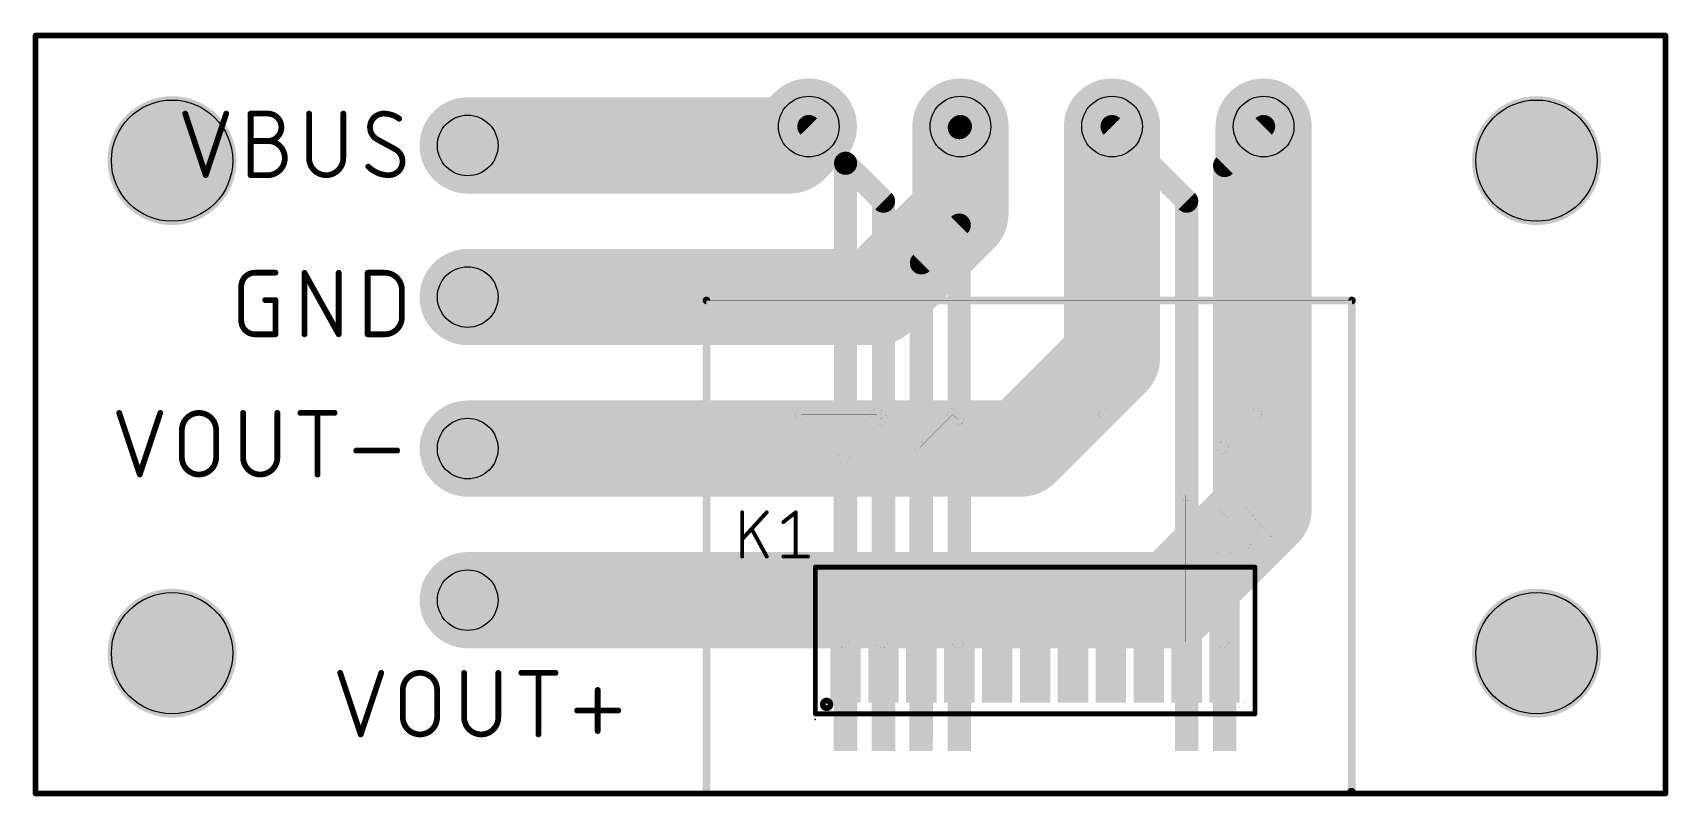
# Model space of a CAD drawing. Extents: x -3.1 to 40.1, y 4.9 to 25.1.
import ezdxf

# ---------------------------------------------------------------- set-up
doc = ezdxf.new("R2010")
doc.units = 0
for name, color, linetype in [('1', 12, 'CONTINUOUS'), ('16', 132, 'CONTINUOUS'), ('18', 110, 'CONTINUOUS'), ('20', 31, 'CONTINUOUS'), ('21', 253, 'CONTINUOUS'), ('23', 53, 'CONTINUOUS'), ('25', 253, 'CONTINUOUS'), ('29', 253, 'CONTINUOUS'), ('30', 253, 'CONTINUOUS'), ('31', 253, 'CONTINUOUS'), ('44', 253, 'CONTINUOUS'), ('48', 253, 'CONTINUOUS')]:
    doc.layers.add(name, color=color, linetype=linetype)

# ---------------------------------------------------------------- blocks, each defined once
blk = doc.blocks.new('RECT')
blk.add_solid([(-0.5, -0.5), (0.5, -0.5), (-0.5, 0.5), (0.5, 0.5)])
blk = doc.blocks.new('ROUNDV')
at = {"const_width": 0.5}
blk.add_lwpolyline([(0, -0.25, 1), (0, 0.25, 1), (0, -0.25)], format="xyb", dxfattribs=at)

msp = doc.modelspace()

# ---------------------------------------------------------------- linework, layer by layer
at = {"layer": '1', "const_width": 0.3048}
for points in [[(17.5078, 22.7078, 1), (17.2922, 22.4922)], [(21.5224, 22.57, 1), (21.2176, 22.57)], [(21.5078, 22.4922, 1), (21.2922, 22.7078)], [(25.5078, 22.7078, 1), (25.2922, 22.4922)], [(29.5078, 22.4922, 1), (29.2922, 22.7078)], [(21.2622, 22.6778, 1), (21.4778, 22.4622)], [(18.4778, 21.7378, 1), (18.2622, 21.5222)], [(18.5224, 21.63, 1), (18.2176, 21.63)], [(18.2622, 21.5222, 1), (18.4778, 21.7378)], [(28.2622, 21.6778, 1), (28.4778, 21.4622)], [(28.5224, 21.57, 1), (28.2176, 21.57)], [(19.5224, 20.63, 1), (19.2176, 20.63)], [(19.2622, 20.5222, 1), (19.4778, 20.7378)], [(27.5224, 20.63, 1), (27.2176, 20.63)], [(27.2622, 20.5222, 1), (27.4778, 20.7378)], [(21.5224, 20, 1), (21.2176, 20)], [(21.4778, 19.8922, 1), (21.2622, 20.1078)], [(21.2176, 20, 1), (21.5224, 20)], [(20.2622, 19.1078, 1), (20.4778, 18.8922)], [(20.5224, 19, 1), (20.2176, 19)], [(18.5224, 9, 1), (18.2176, 9)], [(18.2176, 9, 1), (18.5224, 9)], [(19.5224, 9, 1), (19.2176, 9)], [(19.2176, 9, 1), (19.5224, 9)], [(20.5224, 9, 1), (20.2176, 9)], [(20.2176, 9, 1), (20.5224, 9)], [(21.5224, 9, 1), (21.2176, 9)], [(21.2176, 9, 1), (21.5224, 9)], [(27.5224, 9, 1), (27.2176, 9)], [(27.2176, 9, 1), (27.5224, 9)], [(28.5224, 9, 1), (28.2176, 9)], [(28.2176, 9, 1), (28.5224, 9)], [(18.2176, 6.427, 1), (18.5224, 6.427)], [(19.2176, 6.427, 1), (19.5224, 6.427)], [(20.2176, 6.427, 1), (20.5224, 6.427)], [(21.2176, 6.427, 1), (21.5224, 6.427)], [(27.2176, 6.427, 1), (27.5224, 6.427)], [(28.2176, 6.427, 1), (28.5224, 6.427)]]:
    msp.add_lwpolyline(points, format="xyb", dxfattribs=at)
at = {"layer": '1', "const_width": 0.6096}
for points in [[(18.37, 21.63), (17.4, 22.6)], [(21.37, 22.57), (21.4, 22.6)], [(21.37, 20), (21.37, 22.57)], [(27.37, 20.63), (25.4, 22.6)], [(28.37, 21.57), (29.4, 22.6)], [(18.37, 9), (18.37, 21.63)], [(19.37, 20.63), (18.37, 21.63)], [(28.37, 9), (28.37, 21.57)], [(19.37, 9), (19.37, 20.63)], [(27.37, 9), (27.37, 20.63)], [(20.37, 19), (21.37, 20)], [(21.37, 9), (21.37, 20)], [(20.37, 9), (20.37, 19)], [(18.37, 9), (18.37, 6.427)], [(19.37, 9), (19.37, 6.427)], [(20.37, 9), (20.37, 6.427)], [(21.37, 9), (21.37, 6.427)], [(27.37, 9), (27.37, 6.427)], [(28.37, 9), (28.37, 6.427)]]:
    msp.add_lwpolyline(points, dxfattribs=at)
at = {"layer": '16', "const_width": 2.54}
for points in [[(17.4, 22.6), (16.9, 22.1)], [(21.4, 22.6), (21.4, 20.3)], [(25.4, 22.6), (25.4, 16.5)], [(29.4, 12.5), (29.4, 22.6)], [(16.9, 22.1), (8.4, 22.1)], [(21.4, 20.3), (19.2, 18.1)], [(19.2, 18.1), (8.4, 18.1)], [(25.4, 16.5), (23, 14.1)], [(23, 14.1), (8.4, 14.1)], [(27, 10.1), (29.4, 12.5)], [(8.4, 10.1), (27, 10.1)]]:
    msp.add_lwpolyline(points, dxfattribs=at)
at = {"layer": '16', "const_width": 1.27}
for points in [[(17.849, 22.151, 1), (16.951, 23.049)], [(22.035, 22.6, 1), (20.765, 22.6)], [(26.035, 22.6, 1), (24.765, 22.6)], [(30.035, 22.6, 1), (28.765, 22.6)], [(8.4, 22.735, 1), (8.4, 21.465)], [(16.9, 21.465, 1), (16.9, 22.735)], [(16.451, 22.549, 1), (17.349, 21.651)], [(21.849, 19.851, 1), (20.951, 20.749)], [(20.765, 20.3, 1), (22.035, 20.3)], [(8.4, 18.735, 1), (8.4, 17.465)], [(18.751, 18.549, 1), (19.649, 17.651)], [(19.2, 17.465, 1), (19.2, 18.735)], [(25.849, 16.051, 1), (24.951, 16.949)], [(24.765, 16.5, 1), (26.035, 16.5)], [(8.4, 14.735, 1), (8.4, 13.465)], [(22.551, 14.549, 1), (23.449, 13.651)], [(23, 13.465, 1), (23, 14.735)], [(29.849, 12.051, 1), (28.951, 12.949)], [(28.765, 12.5, 1), (30.035, 12.5)], [(8.4, 10.735, 1), (8.4, 9.465)], [(27, 9.465, 1), (27, 10.735)], [(26.551, 10.549, 1), (27.449, 9.651)]]:
    msp.add_lwpolyline(points, format="xyb", dxfattribs=at)
at = {"layer": '20', "const_width": 0.1524}
for points in [[(-3, 25), (40, 25)], [(-3, 5), (-3, 25)], [(40, 25), (40, 5)], [(40, 5), (-3, 5)]]:
    msp.add_lwpolyline(points, dxfattribs=at)
at = {"layer": '20', "const_width": 0.0762}
for points in [[(-3, 25.0381, 1), (-3, 24.9619)], [(-2.9619, 25, 1), (-3.0381, 25)], [(40.0381, 25, 1), (39.9619, 25)], [(40, 24.9619, 1), (40, 25.0381)], [(-3, 5.0381, 1), (-3, 4.9619)], [(-3.0381, 5, 1), (-2.9619, 5)], [(39.9619, 5, 1), (40.0381, 5)], [(40, 4.9619, 1), (40, 5.0381)]]:
    msp.add_lwpolyline(points, format="xyb", dxfattribs=at)
at = {"layer": '20'}
for centre in [(0.6, 21.7), (36.6, 21.7), (0.6, 8.7), (36.6, 8.7)]:
    msp.add_circle(centre, 1.6, dxfattribs=at)
at = {"layer": '21'}
for points, const_width in [([(0.9462, 22.9418), (1.4881, 21.3162)], 0.1524), ([(1.4881, 21.3162), (2.0299, 22.9418)], 0.1524), ([(2.6728, 21.3162), (2.6728, 22.9418)], 0.1524), ([(2.6728, 22.9418), (3.1244, 22.9418)], 0.1524), ([(4.2149, 22.9418), (4.2149, 21.7678)], 0.1524), ([(5.118, 21.7678), (5.118, 22.9418)], 0.1524), ([(2.6728, 22.2193), (3.1244, 22.2193)], 0.1524), ([(6.5005, 21.9935), (6.0038, 22.2645)], 0.1524), ([(3.1244, 21.3162), (2.6728, 21.3162)], 0.1524), ([(2.7874, 18.7418), (3.3293, 18.7418)], 0.1524), ([(4.0935, 17.1162), (4.0935, 18.7418)], 0.1524), ([(4.0935, 18.7418), (4.9966, 17.1162)], 0.1524), ([(4.9966, 17.1162), (4.9966, 18.7418)], 0.1524), ([(5.7609, 17.1162), (5.7609, 18.7418)], 0.1524), ([(5.7609, 18.7418), (6.2124, 18.7418)], 0.1524), ([(2.4262, 17.4774), (2.4262, 18.3806)], 0.1524), ([(6.664, 18.2902), (6.664, 17.5678)], 0.1524), ([(3.0584, 18.0193), (3.3293, 18.0193)], 0.1524), ([(3.3293, 18.0193), (3.3293, 17.1162)], 0.1524), ([(14.7, 5.06), (14.7, 18.01)], 0.2), ([(14.7, 18.01), (31.73, 18.01)], 0.2), ([(31.73, 18.01), (31.73, 5.04)], 0.2), ([(3.3293, 17.1162), (2.7874, 17.1162)], 0.1524), ([(6.2124, 17.1162), (5.7609, 17.1162)], 0.1524), ([(-0.7938, 15.0418), (-0.2519, 13.4162)], 0.1524), ([(-0.2519, 13.4162), (0.2899, 15.0418)], 0.1524), ([(2.4749, 15.0418), (2.4749, 13.8678)], 0.1524), ([(3.378, 13.8678), (3.378, 15.0418)], 0.1524), ([(3.9859, 15.0418), (4.889, 15.0418)], 0.1524), ([(4.4374, 13.4162), (4.4374, 15.0418)], 0.1524), ([(0.8596, 13.8678), (0.8596, 14.5902)], 0.1524), ([(1.7627, 14.5902), (1.7627, 13.8678)], 0.1524), ([(5.4587, 14.0484), (6.5424, 14.0484)], 0.1524), ([(17.57, 7.1), (17.57, 10.97)], 0.127), ([(17.57, 10.97), (29.17, 10.97)], 0.127), ([(29.17, 10.97), (29.17, 7.1)], 0.127), ([(5.0362, 8.1818), (5.5781, 6.5562)], 0.1524), ([(5.5781, 6.5562), (6.1199, 8.1818)], 0.1524), ([(8.3049, 8.1818), (8.3049, 7.0078)], 0.1524), ([(9.208, 7.0078), (9.208, 8.1818)], 0.1524), ([(9.8159, 8.1818), (10.719, 8.1818)], 0.1524), ([(10.2674, 6.5562), (10.2674, 8.1818)], 0.1524), ([(6.6896, 7.0078), (6.6896, 7.7302)], 0.1524), ([(7.5927, 7.7302), (7.5927, 7.0078)], 0.1524), ([(11.8306, 6.6465), (11.8306, 7.7302)], 0.1524), ([(11.2887, 7.1884), (12.3724, 7.1884)], 0.1524), ([(29.17, 7.1), (17.57, 7.1)], 0.127), ([(31.73, 5.04), (31.7, 5.04)], 0.2)]:
    msp.add_lwpolyline(points, dxfattribs=dict(at, const_width=const_width))
for points, const_width in [([(0.9823, 22.9538, 1), (0.9101, 22.9298)], 0.0762), ([(2.0661, 22.9298, 1), (1.9938, 22.9538)], 0.0762), ([(2.7109, 22.9418, 1), (2.6347, 22.9418)], 0.0762), ([(2.6728, 22.9799, 1), (2.6728, 22.9037)], 0.0762), ([(3.1244, 22.2193, 1), (3.1244, 22.9418)], 0.1524), ([(3.1244, 22.9799, 1), (3.1244, 22.9037)], 0.0762), ([(3.1244, 22.9037, 1), (3.1244, 22.9799)], 0.0762), ([(4.253, 22.9418, 1), (4.1768, 22.9418)], 0.0762), ([(5.1561, 22.9418, 1), (5.0799, 22.9418)], 0.0762), ([(6.1844, 22.9418, 0.4142), (5.8231, 22.5806)], 0.1524), ([(6.5908, 22.8063, 0.1623), (6.1844, 22.9418)], 0.1524), ([(6.1844, 22.9799, 1), (6.1844, 22.9037)], 0.0762), ([(6.1844, 22.9037, 1), (6.1844, 22.9799)], 0.0762), ([(6.5679, 22.7759, 1), (6.6137, 22.8368)], 0.0762), ([(5.8231, 22.5806, 0.2656), (6.0038, 22.2645)], 0.1524), ([(5.8612, 22.5806, 1), (5.785, 22.5806)], 0.0762), ([(5.785, 22.5806, 1), (5.8612, 22.5806)], 0.0762), ([(2.6728, 22.2574, 1), (2.6728, 22.1812)], 0.0762), ([(3.1244, 21.3162, 1), (3.1244, 22.2193)], 0.1524), ([(3.1244, 22.2574, 1), (3.1244, 22.1812)], 0.0762), ([(3.1244, 22.2574, 1), (3.1244, 22.1812)], 0.0762), ([(3.1244, 22.1812, 1), (3.1244, 22.2574)], 0.0762), ([(6.022, 22.2979, 1), (5.9855, 22.231)], 0.0762), ([(5.9844, 22.2316, 1), (6.0231, 22.2973)], 0.0762), ([(6.5198, 22.0264, 1), (6.4811, 21.9607)], 0.0762), ([(6.6811, 21.6774, 0.2656), (6.5005, 21.9935)], 0.1524), ([(6.4822, 21.9601, 1), (6.5187, 22.027)], 0.0762), ([(4.2149, 21.7678, 1), (5.118, 21.7678)], 0.1524), ([(4.253, 21.7678, 1), (4.1768, 21.7678)], 0.0762), ([(4.1768, 21.7678, 1), (4.253, 21.7678)], 0.0762), ([(5.1561, 21.7678, 1), (5.0799, 21.7678)], 0.0762), ([(5.0799, 21.7678, 1), (5.1561, 21.7678)], 0.0762), ([(5.805, 21.5688, 1), (5.7509, 21.5151)], 0.0762), ([(5.778, 21.542, 0.2), (6.3199, 21.3162)], 0.1524), ([(6.3199, 21.3162, 0.4142), (6.6811, 21.6774)], 0.1524), ([(6.7192, 21.6774, 1), (6.643, 21.6774)], 0.0762), ([(6.643, 21.6774, 1), (6.7192, 21.6774)], 0.0762), ([(1.4519, 21.3282, 1), (1.5242, 21.3042)], 0.0762), ([(1.4519, 21.3042, 1), (1.5242, 21.3282)], 0.0762), ([(2.6728, 21.3543, 1), (2.6728, 21.2781)], 0.0762), ([(2.6347, 21.3162, 1), (2.7109, 21.3162)], 0.0762), ([(3.1244, 21.3543, 1), (3.1244, 21.2781)], 0.0762), ([(3.1244, 21.2781, 1), (3.1244, 21.3543)], 0.0762), ([(6.3199, 21.3543, 1), (6.3199, 21.2781)], 0.0762), ([(6.3199, 21.2781, 1), (6.3199, 21.3543)], 0.0762), ([(2.7874, 18.7418, 0.4142), (2.4262, 18.3806)], 0.1524), ([(2.7874, 18.7799, 1), (2.7874, 18.7037)], 0.0762), ([(2.7874, 18.7037, 1), (2.7874, 18.7799)], 0.0762), ([(3.3293, 18.7037, 1), (3.3293, 18.7799)], 0.0762), ([(4.1316, 18.7418, 1), (4.0554, 18.7418)], 0.0762), ([(4.1268, 18.7603, 1), (4.0602, 18.7233)], 0.0762), ([(5.0347, 18.7418, 1), (4.9585, 18.7418)], 0.0762), ([(5.799, 18.7418, 1), (5.7228, 18.7418)], 0.0762), ([(5.7609, 18.7799, 1), (5.7609, 18.7037)], 0.0762), ([(6.664, 18.2902, 0.4142), (6.2124, 18.7418)], 0.1524), ([(6.2124, 18.7799, 1), (6.2124, 18.7037)], 0.0762), ([(6.2124, 18.7037, 1), (6.2124, 18.7799)], 0.0762), ([(2.4643, 18.3806, 1), (2.3881, 18.3806)], 0.0762), ([(2.3881, 18.3806, 1), (2.4643, 18.3806)], 0.0762), ([(6.7021, 18.2902, 1), (6.6259, 18.2902)], 0.0762), ([(6.6259, 18.2902, 1), (6.7021, 18.2902)], 0.0762), ([(3.0584, 18.0574, 1), (3.0584, 17.9812)], 0.0762), ([(3.3674, 18.0193, 1), (3.2912, 18.0193)], 0.0762), ([(3.3293, 17.9812, 1), (3.3293, 18.0574)], 0.0762), ([(14.75, 18.01, 1), (14.65, 18.01)], 0.1), ([(14.7, 18.06, 1), (14.7, 17.96)], 0.1), ([(31.78, 18.01, 1), (31.68, 18.01)], 0.1), ([(31.73, 17.96, 1), (31.73, 18.06)], 0.1), ([(2.4262, 17.4774, 0.4142), (2.7874, 17.1162)], 0.1524), ([(2.4643, 17.4774, 1), (2.3881, 17.4774)], 0.0762), ([(2.3881, 17.4774, 1), (2.4643, 17.4774)], 0.0762), ([(6.2124, 17.1162, 0.4142), (6.664, 17.5678)], 0.1524), ([(6.7021, 17.5678, 1), (6.6259, 17.5678)], 0.0762), ([(6.6259, 17.5678, 1), (6.7021, 17.5678)], 0.0762), ([(2.7874, 17.1543, 1), (2.7874, 17.0781)], 0.0762), ([(2.7874, 17.0781, 1), (2.7874, 17.1543)], 0.0762), ([(3.2912, 17.1162, 1), (3.3674, 17.1162)], 0.0762), ([(3.3293, 17.0781, 1), (3.3293, 17.1543)], 0.0762), ([(4.0554, 17.1162, 1), (4.1316, 17.1162)], 0.0762), ([(4.9585, 17.1162, 1), (5.0347, 17.1162)], 0.0762), ([(4.9633, 17.0977, 1), (5.0299, 17.1347)], 0.0762), ([(5.7609, 17.1543, 1), (5.7609, 17.0781)], 0.0762), ([(5.7228, 17.1162, 1), (5.799, 17.1162)], 0.0762), ([(6.2124, 17.1543, 1), (6.2124, 17.0781)], 0.0762), ([(6.2124, 17.0781, 1), (6.2124, 17.1543)], 0.0762), ([(-0.7577, 15.0538, 1), (-0.8299, 15.0298)], 0.0762), ([(0.3261, 15.0298, 1), (0.2538, 15.0538)], 0.0762), ([(1.7627, 14.5902, 1), (0.8596, 14.5902)], 0.1524), ([(2.513, 15.0418, 1), (2.4368, 15.0418)], 0.0762), ([(3.4161, 15.0418, 1), (3.3399, 15.0418)], 0.0762), ([(3.9859, 15.0799, 1), (3.9859, 15.0037)], 0.0762), ([(4.4755, 15.0418, 1), (4.3993, 15.0418)], 0.0762), ([(4.889, 15.0037, 1), (4.889, 15.0799)], 0.0762), ([(0.8977, 14.5902, 1), (0.8215, 14.5902)], 0.0762), ([(0.8215, 14.5902, 1), (0.8977, 14.5902)], 0.0762), ([(1.8008, 14.5902, 1), (1.7246, 14.5902)], 0.0762), ([(1.7246, 14.5902, 1), (1.8008, 14.5902)], 0.0762), ([(0.8596, 13.8678, 1), (1.7627, 13.8678)], 0.1524), ([(0.8977, 13.8678, 1), (0.8215, 13.8678)], 0.0762), ([(0.8215, 13.8678, 1), (0.8977, 13.8678)], 0.0762), ([(1.8008, 13.8678, 1), (1.7246, 13.8678)], 0.0762), ([(1.7246, 13.8678, 1), (1.8008, 13.8678)], 0.0762), ([(2.4749, 13.8678, 1), (3.378, 13.8678)], 0.1524), ([(2.513, 13.8678, 1), (2.4368, 13.8678)], 0.0762), ([(2.4368, 13.8678, 1), (2.513, 13.8678)], 0.0762), ([(3.4161, 13.8678, 1), (3.3399, 13.8678)], 0.0762), ([(3.3399, 13.8678, 1), (3.4161, 13.8678)], 0.0762), ([(5.4587, 14.0865, 1), (5.4587, 14.0103)], 0.0762), ([(6.5424, 14.0103, 1), (6.5424, 14.0865)], 0.0762), ([(-0.2881, 13.4282, 1), (-0.2158, 13.4042)], 0.0762), ([(-0.2881, 13.4042, 1), (-0.2158, 13.4282)], 0.0762), ([(4.3993, 13.4162, 1), (4.4755, 13.4162)], 0.0762), ([(17.57, 11.0018, 1), (17.57, 10.9383)], 0.0635), ([(17.6017, 10.97, 1), (17.5383, 10.97)], 0.0635), ([(29.2018, 10.97, 1), (29.1383, 10.97)], 0.0635), ([(29.17, 10.9383, 1), (29.17, 11.0018)], 0.0635), ([(5.0723, 8.1938, 1), (5.0001, 8.1698)], 0.0762), ([(6.1561, 8.1698, 1), (6.0838, 8.1938)], 0.0762), ([(7.5927, 7.7302, 1), (6.6896, 7.7302)], 0.1524), ([(8.343, 8.1818, 1), (8.2668, 8.1818)], 0.0762), ([(9.2461, 8.1818, 1), (9.1699, 8.1818)], 0.0762), ([(9.8159, 8.2199, 1), (9.8159, 8.1437)], 0.0762), ([(10.3055, 8.1818, 1), (10.2293, 8.1818)], 0.0762), ([(10.719, 8.1437, 1), (10.719, 8.2199)], 0.0762), ([(6.7277, 7.7302, 1), (6.6515, 7.7302)], 0.0762), ([(6.6515, 7.7302, 1), (6.7277, 7.7302)], 0.0762), ([(7.6308, 7.7302, 1), (7.5546, 7.7302)], 0.0762), ([(7.5546, 7.7302, 1), (7.6308, 7.7302)], 0.0762), ([(11.8687, 7.7302, 1), (11.7925, 7.7302)], 0.0762), ([(17.87, 7.25, 1), (17.87, 7.45, 1), (17.87, 7.25)], 0.1524), ([(6.6896, 7.0078, 1), (7.5927, 7.0078)], 0.1524), ([(6.7277, 7.0078, 1), (6.6515, 7.0078)], 0.0762), ([(6.6515, 7.0078, 1), (6.7277, 7.0078)], 0.0762), ([(7.6308, 7.0078, 1), (7.5546, 7.0078)], 0.0762), ([(7.5546, 7.0078, 1), (7.6308, 7.0078)], 0.0762), ([(8.3049, 7.0078, 1), (9.208, 7.0078)], 0.1524), ([(8.343, 7.0078, 1), (8.2668, 7.0078)], 0.0762), ([(8.2668, 7.0078, 1), (8.343, 7.0078)], 0.0762), ([(9.2461, 7.0078, 1), (9.1699, 7.0078)], 0.0762), ([(9.1699, 7.0078, 1), (9.2461, 7.0078)], 0.0762), ([(11.2887, 7.2265, 1), (11.2887, 7.1503)], 0.0762), ([(12.3724, 7.1503, 1), (12.3724, 7.2265)], 0.0762), ([(17.57, 7.1318, 1), (17.57, 7.0683)], 0.0635), ([(17.5383, 7.1, 1), (17.6017, 7.1)], 0.0635), ([(29.1383, 7.1, 1), (29.2018, 7.1)], 0.0635), ([(29.17, 7.0683, 1), (29.17, 7.1318)], 0.0635), ([(5.5419, 6.5682, 1), (5.6142, 6.5442)], 0.0762), ([(5.5419, 6.5442, 1), (5.6142, 6.5682)], 0.0762), ([(10.2293, 6.5562, 1), (10.3055, 6.5562)], 0.0762), ([(11.7925, 6.6465, 1), (11.8687, 6.6465)], 0.0762), ([(14.65, 5.06, 1), (14.75, 5.06)], 0.1), ([(31.7, 5.09, 1), (31.7, 4.99)], 0.1), ([(31.68, 5.04, 1), (31.78, 5.04)], 0.1), ([(31.73, 4.99, 1), (31.73, 5.09)], 0.1)]:
    msp.add_lwpolyline(points, format="xyb", dxfattribs=dict(at, const_width=const_width))
at = {"layer": '23'}
msp.add_point((17.57, 6.95), dxfattribs=at)
at = {"layer": '25', "const_width": 0.1016}
for points in [[(15.6408, 11.2508), (15.6408, 12.4192)], [(16.2899, 12.4192), (15.6408, 11.7052)], [(16.7288, 12.1596), (17.0533, 12.4192)], [(17.0533, 12.4192), (17.0533, 11.2508)], [(16.2899, 11.2508), (15.9004, 11.9648)], [(16.7288, 11.2508), (17.3779, 11.2508)]]:
    msp.add_lwpolyline(points, dxfattribs=at)
at = {"layer": '25', "const_width": 0.0508}
for points in [[(15.6662, 12.4192, 1), (15.6154, 12.4192)], [(16.3087, 12.4021, 1), (16.2711, 12.4363)], [(16.7129, 12.1794, 1), (16.7446, 12.1397)], [(17.0787, 12.4192, 1), (17.0279, 12.4192)], [(17.0692, 12.3994, 1), (17.0374, 12.439)], [(15.622, 11.7223, 1), (15.6596, 11.6881)], [(15.9227, 11.977, 1), (15.8781, 11.9527)], [(15.6154, 11.2508, 1), (15.6662, 11.2508)], [(16.2676, 11.2386, 1), (16.3122, 11.263)], [(16.7288, 11.2762, 1), (16.7288, 11.2254)], [(17.0279, 11.2508, 1), (17.0787, 11.2508)], [(17.3779, 11.2254, 1), (17.3779, 11.2762)]]:
    msp.add_lwpolyline(points, format="xyb", dxfattribs=at)
at = {"layer": '29', "const_width": 1.7016}
for points in [[(0.6, 20.8492, 1), (0.6, 22.5508, 1), (0.6, 20.8492)], [(36.6, 20.8492, 1), (36.6, 22.5508, 1), (36.6, 20.8492)], [(0.6, 7.8492, 1), (0.6, 9.5508, 1), (0.6, 7.8492)], [(36.6, 7.8492, 1), (36.6, 9.5508, 1), (36.6, 7.8492)]]:
    msp.add_lwpolyline(points, format="xyb", dxfattribs=at)
at = {"layer": '30', "const_width": 1.7016}
for points in [[(0.6, 20.8492, 1), (0.6, 22.5508, 1), (0.6, 20.8492)], [(36.6, 20.8492, 1), (36.6, 22.5508, 1), (36.6, 20.8492)], [(0.6, 7.8492, 1), (0.6, 9.5508, 1), (0.6, 7.8492)], [(36.6, 7.8492, 1), (36.6, 9.5508, 1), (36.6, 7.8492)]]:
    msp.add_lwpolyline(points, format="xyb", dxfattribs=at)
at = {"layer": '44'}
for centre in [(17.4, 22.6), (21.4, 22.6), (25.4, 22.6), (29.4, 22.6), (8.4, 22.1), (8.4, 18.1), (8.4, 14.1), (8.4, 10.1)]:
    msp.add_circle(centre, 0.8, dxfattribs=at)
at = {"layer": '48'}
for points, const_width in [([(14.7, 18.0381, 0.4142), (14.6619, 18)], 0.001), ([(14.7381, 18, 1), (14.6619, 18)], 0.001), ([(14.6619, 18, 0.4142), (14.7, 17.9619)], 0.001), ([(14.6622, 18, 1), (14.6617, 18)], 0.0005), ([(14.6617, 18, 1), (14.6622, 18)], 0.0005), ([(14.6617, 18, 1), (14.6622, 18)], 0.0005), ([(14.7, 18.0003, 1), (14.7, 17.9997)], 0.0005), ([(14.7003, 18, 1), (14.6998, 18)], 0.0005), ([(14.7, 18.0378, 1), (14.7, 18.0384)], 0.0005), ([(14.7, 17.9616, 1), (14.7, 17.9622)], 0.0005), ([(14.7381, 18.0003, 1), (14.7381, 17.9997)], 0.0005), ([(14.7379, 18, 1), (14.7384, 18)], 0.0005), ([(14.7381, 17.9997, 1), (14.7381, 18.0003)], 0.0005), ([(31.7, 18.0381, 0.4142), (31.6619, 18)], 0.001), ([(31.6617, 18, 1), (31.6622, 18)], 0.0005), ([(31.7, 18.0384, 1), (31.7, 18.0378)], 0.0005), ([(31.7, 18.0384, 1), (31.7, 18.0378)], 0.0005), ([(31.7, 17.9622, 1), (31.7, 17.9616)], 0.0005), ([(31.7381, 18, 0.4142), (31.7, 18.0381)], 0.001), ([(31.7, 17.9619, 1), (31.7, 18.0381)], 0.001), ([(31.7003, 18, 1), (31.6998, 18)], 0.0005), ([(31.7003, 17.9619, 1), (31.6998, 17.9619)], 0.0005), ([(31.6998, 17.9619, 1), (31.7003, 17.9619)], 0.0005), ([(31.7, 18.0378, 1), (31.7, 18.0384)], 0.0005), ([(31.7, 17.9997, 1), (31.7, 18.0003)], 0.0005), ([(31.7379, 18, 1), (31.7384, 18)], 0.0005), ([(17.3078, 15.1078, 1), (17.0922, 14.8922)], 0.001), ([(17.2, 15.1524, 1), (17.2, 14.8476)], 0.001), ([(17.2, 15.1522, 1), (17.2, 15.1526)], 0.0005), ([(17.3076, 15.1076, 1), (17.308, 15.108)], 0.0005), ([(19.3078, 15.1078, 1), (19.0922, 14.8922)], 0.001), ([(19.2, 14.8476, 1), (19.2, 15.1524)], 0.001), ([(19.2, 15.1526, 1), (19.2, 15.1522)], 0.0005), ([(19.3076, 15.1076, 1), (19.308, 15.108)], 0.0005), ([(21.3078, 15.1078, 1), (21.0922, 14.8922)], 0.001), ([(21.3078, 14.8922, 1), (21.0922, 15.1078)], 0.001), ([(21.092, 15.108, 1), (21.0924, 15.1076)], 0.0005), ([(21.3076, 15.1076, 1), (21.308, 15.108)], 0.0005), ([(25.3078, 15.1078, 1), (25.0922, 14.8922)], 0.001), ([(25.3076, 15.1076, 1), (25.308, 15.108)], 0.0005), ([(29.3078, 14.8922, 1), (29.0922, 15.1078)], 0.001), ([(29.092, 15.108, 1), (29.0924, 15.1076)], 0.0005), ([(17.092, 14.892, 1), (17.0924, 14.8924)], 0.0005), ([(17.2002, 15.0002, 1), (17.1998, 14.9998)], 0.0005), ([(17.2, 15.0002, 1), (17.2, 14.9998)], 0.0005), ([(17.2, 14.8474, 1), (17.2, 14.8478)], 0.0005), ([(19.092, 14.892, 1), (19.0924, 14.8924)], 0.0005), ([(19.4824, 14.87, 1), (19.1776, 14.87)], 0.001), ([(19.1774, 14.87, 1), (19.1779, 14.87)], 0.0005), ([(19.2002, 15.0002, 1), (19.1998, 14.9998)], 0.0005), ([(19.2, 14.8478, 1), (19.2, 14.8474)], 0.0005), ([(19.2, 14.9998, 1), (19.2, 15.0002)], 0.0005), ([(19.2222, 14.7622, 1), (19.4378, 14.9778)], 0.001), ([(19.2224, 14.7624, 1), (19.222, 14.762)], 0.0005), ([(19.3303, 14.87, 1), (19.3298, 14.87)], 0.0005), ([(19.3298, 14.8698, 1), (19.3302, 14.8702)], 0.0005), ([(19.438, 14.978, 1), (19.4376, 14.9776)], 0.0005), ([(19.4822, 14.87, 1), (19.4827, 14.87)], 0.0005), ([(21.092, 14.892, 1), (21.0924, 14.8924)], 0.0005), ([(21.4824, 14.87, 1), (21.1776, 14.87)], 0.001), ([(21.1774, 14.87, 1), (21.1779, 14.87)], 0.0005), ([(21.2002, 15.0002, 1), (21.1998, 14.9998)], 0.0005), ([(21.2002, 14.9998, 1), (21.1998, 15.0002)], 0.0005), ([(21.2222, 14.7622, 1), (21.4378, 14.9778)], 0.001), ([(21.2224, 14.7624, 1), (21.222, 14.762)], 0.0005), ([(21.308, 14.8924, 1), (21.3076, 14.892)], 0.0005), ([(21.3076, 14.892, 1), (21.308, 14.8924)], 0.0005), ([(21.3076, 14.8924, 1), (21.308, 14.892)], 0.0005), ([(21.3303, 14.87, 1), (21.3298, 14.87)], 0.0005), ([(21.3298, 14.8698, 1), (21.3302, 14.8702)], 0.0005), ([(21.438, 14.978, 1), (21.4376, 14.9776)], 0.0005), ([(21.4822, 14.87, 1), (21.4827, 14.87)], 0.0005), ([(25.092, 14.892, 1), (25.0924, 14.8924)], 0.0005), ([(25.2002, 15.0002, 1), (25.1998, 14.9998)], 0.0005), ([(29.2002, 14.9998, 1), (29.1998, 15.0002)], 0.0005), ([(29.3076, 14.8924, 1), (29.308, 14.892)], 0.0005), ([(20.4824, 14.13, 1), (20.1776, 14.13)], 0.001), ([(28.4824, 14.13, 1), (28.1776, 14.13)], 0.001), ([(18.4824, 13.87, 1), (18.1776, 13.87)], 0.001), ([(18.1774, 13.87, 1), (18.1779, 13.87)], 0.0005), ([(18.2222, 13.7622, 1), (18.4378, 13.9778)], 0.001), ([(18.3303, 13.87, 1), (18.3298, 13.87)], 0.0005), ([(18.3298, 13.8698, 1), (18.3302, 13.8702)], 0.0005), ([(18.438, 13.978, 1), (18.4376, 13.9776)], 0.0005), ([(18.4822, 13.87, 1), (18.4827, 13.87)], 0.0005), ([(20.2222, 14.2378, 1), (20.4378, 14.0222)], 0.001), ([(20.1774, 14.13, 1), (20.1779, 14.13)], 0.0005), ([(20.2224, 14.2376, 1), (20.222, 14.238)], 0.0005), ([(20.3303, 14.13, 1), (20.3298, 14.13)], 0.0005), ([(20.3298, 14.1302, 1), (20.3302, 14.1298)], 0.0005), ([(20.438, 14.022, 1), (20.4376, 14.0224)], 0.0005), ([(20.4822, 14.13, 1), (20.4827, 14.13)], 0.0005), ([(28.2222, 14.2378, 1), (28.4378, 14.0222)], 0.001), ([(28.1774, 14.13, 1), (28.1779, 14.13)], 0.0005), ([(28.2224, 14.2376, 1), (28.222, 14.238)], 0.0005), ([(28.3303, 14.13, 1), (28.3298, 14.13)], 0.0005), ([(28.3298, 14.1302, 1), (28.3302, 14.1298)], 0.0005), ([(28.438, 14.022, 1), (28.4376, 14.0224)], 0.0005), ([(28.4822, 14.13, 1), (28.4827, 14.13)], 0.0005), ([(18.2224, 13.7624, 1), (18.222, 13.762)], 0.0005), ([(27.4824, 12.87, 1), (27.1776, 12.87)], 0.001), ([(27.2222, 12.7622, 1), (27.4378, 12.9778)], 0.001), ([(27.438, 12.978, 1), (27.4376, 12.9776)], 0.0005), ([(27.1774, 12.87, 1), (27.1779, 12.87)], 0.0005), ([(27.2224, 12.7624, 1), (27.222, 12.762)], 0.0005), ([(27.3303, 12.87, 1), (27.3298, 12.87)], 0.0005), ([(27.3298, 12.8698, 1), (27.3302, 12.8702)], 0.0005), ([(27.4822, 12.87, 1), (27.4827, 12.87)], 0.0005), ([(28.141, 12.5192, 1), (28.1416, 12.5192)], 0.0005), ([(28.1826, 12.539, 1), (28.1508, 12.4994)], 0.001), ([(28.1921, 12.5192, 1), (28.1413, 12.5192)], 0.001), ([(28.1669, 12.5194, 1), (28.1665, 12.519)], 0.0005), ([(28.167, 12.5192, 1), (28.1665, 12.5192)], 0.0005), ([(28.1824, 12.5388, 1), (28.1828, 12.5392)], 0.0005), ([(28.1918, 12.5192, 1), (28.1924, 12.5192)], 0.0005), ([(28.9489, 12.5363, 1), (28.9113, 12.5021)], 0.001), ([(28.9303, 12.5194, 1), (28.9299, 12.519)], 0.0005), ([(28.9487, 12.5361, 1), (28.9491, 12.5365)], 0.0005), ([(29.6046, 12.5192, 1), (29.5538, 12.5192)], 0.001), ([(29.5536, 12.5192, 1), (29.5541, 12.5192)], 0.0005), ([(29.5795, 12.5192, 1), (29.5789, 12.5192)], 0.0005), ([(29.6044, 12.5192, 1), (29.6049, 12.5192)], 0.0005), ([(28.1506, 12.4992, 1), (28.151, 12.4996)], 0.0005), ([(28.4754, 12.2397, 1), (28.5071, 12.2794)], 0.001), ([(28.4756, 12.2399, 1), (28.4752, 12.2395)], 0.0005), ([(28.491, 12.2594, 1), (28.4914, 12.2598)], 0.0005), ([(28.5073, 12.2796, 1), (28.5069, 12.2792)], 0.0005), ([(28.9111, 12.5019, 1), (28.9115, 12.5023)], 0.0005), ([(29.3419, 12.0527, 1), (29.2973, 12.077)], 0.001), ([(29.2971, 12.0771, 1), (29.2975, 12.0769)], 0.0005), ([(29.3198, 12.0647, 1), (29.3194, 12.0649)], 0.0005), ([(29.3417, 12.0528, 1), (29.3421, 12.0526)], 0.0005), ([(29.5604, 11.7881, 1), (29.598, 11.8223)], 0.001), ([(29.5606, 11.7883, 1), (29.5602, 11.7879)], 0.0005), ([(29.5795, 11.8052, 1), (29.5789, 11.8052)], 0.0005), ([(29.5789, 11.8052, 1), (29.5795, 11.8052)], 0.0005), ([(29.579, 11.805, 1), (29.5794, 11.8054)], 0.0005), ([(29.5982, 11.8225, 1), (29.5978, 11.8221)], 0.0005), ([(27.8421, 11.3762, 1), (27.8421, 11.3254)], 0.001), ([(27.8421, 11.3511, 1), (27.8421, 11.3506)], 0.0005), ([(27.8421, 11.376, 1), (27.8421, 11.3765)], 0.0005), ([(27.8421, 11.3252, 1), (27.8421, 11.3256)], 0.0005), ([(28.1416, 11.3508, 1), (28.141, 11.3508)], 0.0005), ([(28.1413, 11.3508, 1), (28.1921, 11.3508)], 0.001), ([(28.1665, 11.3508, 1), (28.167, 11.3508)], 0.0005), ([(28.1924, 11.3508, 1), (28.1918, 11.3508)], 0.0005), ([(28.4912, 11.3254, 1), (28.4912, 11.3762)], 0.001), ([(28.4912, 11.3765, 1), (28.4912, 11.376)], 0.0005), ([(28.4912, 11.3256, 1), (28.4912, 11.3252)], 0.0005), ([(28.4912, 11.3506, 1), (28.4912, 11.3511)], 0.0005), ([(28.9078, 11.363, 1), (28.9524, 11.3386)], 0.001), ([(28.908, 11.3629, 1), (28.9076, 11.3631)], 0.0005), ([(28.9299, 11.3509, 1), (28.9303, 11.3507)], 0.0005), ([(28.9526, 11.3385, 1), (28.9522, 11.3387)], 0.0005), ([(29.5538, 11.3508, 1), (29.6046, 11.3508)], 0.001), ([(29.5541, 11.3508, 1), (29.5536, 11.3508)], 0.0005), ([(29.5789, 11.3508, 1), (29.5795, 11.3508)], 0.0005), ([(29.6049, 11.3508, 1), (29.6044, 11.3508)], 0.0005), ([(17.5618, 10.97, 1), (17.4982, 10.97)], 0.001), ([(17.4979, 10.97, 1), (17.4985, 10.97)], 0.0005), ([(17.53, 11.0018, 1), (17.53, 10.9383)], 0.001), ([(17.5303, 10.97, 1), (17.5297, 10.97)], 0.0005), ([(17.53, 10.9703, 1), (17.53, 10.9698)], 0.0005), ([(17.53, 11.0016, 1), (17.53, 11.0021)], 0.0005), ([(17.53, 10.9381, 1), (17.53, 10.9385)], 0.0005), ([(17.5618, 10.9703, 1), (17.5618, 10.9698)], 0.0005), ([(17.5616, 10.97, 1), (17.5621, 10.97)], 0.0005), ([(17.5618, 10.9698, 1), (17.5618, 10.9703)], 0.0005), ([(29.1617, 10.97, 1), (29.0983, 10.97)], 0.001), ([(29.0981, 10.97, 1), (29.0986, 10.97)], 0.0005), ([(29.13, 11.0021, 1), (29.13, 11.0016)], 0.0005), ([(29.13, 10.9383, 1), (29.13, 11.0018)], 0.001), ([(29.1303, 10.97, 1), (29.1298, 10.97)], 0.0005), ([(29.1303, 10.9383, 1), (29.1298, 10.9383)], 0.0005), ([(29.13, 10.9385, 1), (29.13, 10.9381)], 0.0005), ([(29.1298, 10.9383, 1), (29.1303, 10.9383)], 0.0005), ([(29.13, 10.9698, 1), (29.13, 10.9703)], 0.0005), ([(29.1614, 10.97, 1), (29.162, 10.97)], 0.0005), ([(18.1776, 9, 1), (18.4824, 9)], 0.001), ([(18.1779, 9, 1), (18.1774, 9)], 0.0005), ([(18.3298, 9, 1), (18.3303, 9)], 0.0005), ([(18.4827, 9, 1), (18.4822, 9)], 0.0005), ([(19.1776, 9, 1), (19.4824, 9)], 0.001), ([(19.1779, 9, 1), (19.1774, 9)], 0.0005), ([(19.3298, 9, 1), (19.3303, 9)], 0.0005), ([(19.4827, 9, 1), (19.4822, 9)], 0.0005), ([(20.1776, 9, 1), (20.4824, 9)], 0.001), ([(20.1779, 9, 1), (20.1774, 9)], 0.0005), ([(20.3298, 9, 1), (20.3303, 9)], 0.0005), ([(20.4827, 9, 1), (20.4822, 9)], 0.0005), ([(21.1776, 9, 1), (21.4824, 9)], 0.001), ([(21.1779, 9, 1), (21.1774, 9)], 0.0005), ([(21.3298, 9, 1), (21.3303, 9)], 0.0005), ([(21.4827, 9, 1), (21.4822, 9)], 0.0005), ([(27.1776, 9, 1), (27.4824, 9)], 0.001), ([(27.1779, 9, 1), (27.1774, 9)], 0.0005), ([(27.3298, 9, 1), (27.3303, 9)], 0.0005), ([(27.4827, 9, 1), (27.4822, 9)], 0.0005), ([(28.1776, 9, 1), (28.4824, 9)], 0.001), ([(28.1779, 9, 1), (28.1774, 9)], 0.0005), ([(28.3298, 9, 1), (28.3303, 9)], 0.0005), ([(28.4827, 9, 1), (28.4822, 9)], 0.0005), ([(28.83, 7.45, 1), (28.83, 7.25)], 0.001), ([(28.83, 7.4503, 1), (28.83, 7.4497)], 0.0005), ([(28.83, 7.25, 1), (28.83, 7.45)], 0.001), ([(28.83, 7.4497, 1), (28.83, 7.4503)], 0.0005), ([(17.4982, 7.1, 1), (17.5618, 7.1)], 0.001), ([(17.4985, 7.1, 1), (17.4979, 7.1)], 0.0005), ([(17.53, 7.1318, 1), (17.53, 7.0683)], 0.001), ([(17.5303, 7.1318, 1), (17.5297, 7.1318)], 0.0005), ([(17.5297, 7.1318, 1), (17.5303, 7.1318)], 0.0005), ([(17.5297, 7.1, 1), (17.5303, 7.1)], 0.0005), ([(17.53, 7.1003, 1), (17.53, 7.0998)], 0.0005), ([(17.53, 7.1315, 1), (17.53, 7.1321)], 0.0005), ([(17.53, 7.0681, 1), (17.53, 7.0686)], 0.0005), ([(17.5621, 7.1, 1), (17.5616, 7.1)], 0.0005), ([(28.83, 7.2503, 1), (28.83, 7.2497)], 0.0005), ([(28.83, 7.2497, 1), (28.83, 7.2503)], 0.0005), ([(29.0983, 7.1, 0.4142), (29.13, 7.0683)], 0.001), ([(29.0986, 7.1, 1), (29.0981, 7.1)], 0.0005), ([(29.13, 7.1321, 1), (29.13, 7.1315)], 0.0005), ([(29.1303, 7.1318, 1), (29.1298, 7.1318)], 0.0005), ([(29.13, 7.0683, 1), (29.13, 7.1318)], 0.001), ([(29.1298, 7.1318, 1), (29.1303, 7.1318)], 0.0005), ([(29.13, 7.0683, 0.4142), (29.1617, 7.1)], 0.001), ([(29.1298, 7.1, 1), (29.1303, 7.1)], 0.0005), ([(29.13, 7.0686, 1), (29.13, 7.0681)], 0.0005), ([(29.13, 7.0686, 1), (29.13, 7.0681)], 0.0005), ([(29.13, 7.0998, 1), (29.13, 7.1003)], 0.0005), ([(29.13, 7.0681, 1), (29.13, 7.0686)], 0.0005), ([(29.162, 7.1, 1), (29.1614, 7.1)], 0.0005), ([(14.7, 5.0381, 0.4142), (14.6619, 5)], 0.001), ([(14.6619, 5, 0.4142), (14.7, 4.9619)], 0.001), ([(14.6619, 5, 1), (14.7381, 5)], 0.001), ([(14.6622, 5, 1), (14.6617, 5)], 0.0005), ([(14.6622, 5, 1), (14.6617, 5)], 0.0005), ([(14.6617, 5, 1), (14.6622, 5)], 0.0005), ([(14.7, 5.0003, 1), (14.7, 4.9997)], 0.0005), ([(14.6998, 5, 1), (14.7003, 5)], 0.0005), ([(14.7, 5.0378, 1), (14.7, 5.0384)], 0.0005), ([(14.7, 4.9616, 1), (14.7, 4.9622)], 0.0005), ([(14.7381, 5.0003, 1), (14.7381, 4.9997)], 0.0005), ([(14.7384, 5, 1), (14.7379, 5)], 0.0005), ([(14.7381, 4.9997, 1), (14.7381, 5.0003)], 0.0005), ([(31.6619, 5.0003, 1), (31.6619, 4.9997)], 0.0005), ([(31.6619, 5, 1), (31.7381, 5)], 0.001), ([(31.6622, 5, 1), (31.6617, 5)], 0.0005), ([(31.6619, 4.9997, 1), (31.6619, 5.0003)], 0.0005), ([(31.7, 5.0384, 1), (31.7, 5.0378)], 0.0005), ([(31.7, 4.9622, 1), (31.7, 4.9616)], 0.0005), ([(31.7381, 5, 0.4142), (31.7, 5.0381)], 0.001), ([(31.7, 4.9619, 0.4142), (31.7381, 5)], 0.001), ([(31.6998, 5, 1), (31.7003, 5)], 0.0005), ([(31.7, 4.9997, 1), (31.7, 5.0003)], 0.0005), ([(31.7384, 5, 1), (31.7379, 5)], 0.0005), ([(31.7384, 5, 1), (31.7379, 5)], 0.0005), ([(31.7379, 5, 1), (31.7384, 5)], 0.0005)]:
    msp.add_lwpolyline(points, format="xyb", dxfattribs=dict(at, const_width=const_width))
at = {"layer": '48', "const_width": 0.001}
for points in [[(14.7381, 18), (14.7, 18)], [(14.7, 18), (14.7, 5)], [(31.7, 18), (14.7381, 18)], [(31.7, 17.9619), (31.7, 18)], [(31.7, 5), (31.7, 17.9619)], [(18.33, 13.87), (17.2, 15)], [(19.2, 15), (17.2, 15)], [(19.33, 14.87), (19.2, 15)], [(19.33, 9), (19.33, 14.87)], [(20.33, 14.13), (21.2, 15)], [(21.3078, 14.8922), (21.2, 15)], [(21.33, 14.87), (21.3078, 14.8922)], [(21.33, 9), (21.33, 14.87)], [(27.33, 12.87), (25.2, 15)], [(28.33, 14.13), (29.2, 15)], [(18.33, 9), (18.33, 13.87)], [(20.33, 9), (20.33, 14.13)], [(28.33, 9), (28.33, 14.13)], [(27.33, 9), (27.33, 12.87)], [(28.4912, 12.2596), (28.1667, 12.5192)], [(28.1667, 12.5192), (28.1667, 11.3508)], [(28.9301, 12.5192), (29.5792, 11.8052)], [(29.5792, 11.8052), (29.5792, 12.5192)], [(28.9301, 11.3508), (29.3196, 12.0648)], [(29.5792, 11.3508), (29.5792, 11.8052)], [(28.4912, 11.3508), (27.8421, 11.3508)], [(17.5618, 10.97), (17.53, 10.97)], [(17.53, 10.97), (17.53, 7.1318)], [(29.13, 10.97), (17.5618, 10.97)], [(29.13, 10.9383), (29.13, 10.97)], [(29.13, 7.1318), (29.13, 10.9383)], [(17.53, 7.1318), (17.53, 7.1)], [(17.53, 7.1), (29.13, 7.1)], [(29.13, 7.1), (29.13, 7.1318)], [(14.7, 5), (14.7381, 5)], [(14.7381, 5), (31.6619, 5)], [(31.6619, 5), (31.7, 5)]]:
    msp.add_lwpolyline(points, dxfattribs=at)

# ---------------------------------------------------------------- block references
at = {"layer": '1', "xscale": 0.6, "yscale": 3}
for p in [(18.37, 9), (19.37, 9), (20.37, 9), (21.37, 9), (22.37, 9), (23.37, 9), (24.37, 9), (25.37, 9), (26.37, 9), (27.37, 9), (28.37, 9)]:
    msp.add_blockref('RECT', p, dxfattribs=at)
at = {"layer": '18', "xscale": 2.5, "yscale": 2.5}
for p in [(17.4, 22.6), (17.4, 22.6), (21.4, 22.6), (21.4, 22.6), (25.4, 22.6), (25.4, 22.6), (29.4, 22.6), (29.4, 22.6), (8.4, 22.1), (8.4, 22.1), (8.4, 18.1), (8.4, 18.1), (8.4, 14.1), (8.4, 14.1), (8.4, 10.1), (8.4, 10.1)]:
    msp.add_blockref('ROUNDV', p, dxfattribs=at)
at = {"layer": '29'}
for p, xscale, yscale in [((18.37, 9.865), 0.62, 7.49), ((19.37, 9.865), 0.62, 7.49), ((20.36, 9.865), 0.62, 7.49), ((21.37, 9.865), 0.62, 7.49), ((27.37, 9.865), 0.62, 7.49), ((28.37, 9.865), 0.62, 7.49), ((18.37, 9), 0.8032, 3.2032), ((19.37, 9), 0.8032, 3.2032), ((20.37, 9), 0.8032, 3.2032), ((21.37, 9), 0.8032, 3.2032), ((22.37, 9), 0.8032, 3.2032), ((23.37, 9), 0.8032, 3.2032), ((24.37, 9), 0.8032, 3.2032), ((25.37, 9), 0.8032, 3.2032), ((26.37, 9), 0.8032, 3.2032), ((27.37, 9), 0.8032, 3.2032), ((28.37, 9), 0.8032, 3.2032)]:
    msp.add_blockref('RECT', p, dxfattribs=dict(at, xscale=xscale, yscale=yscale))
at = {"layer": '31', "xscale": 0.6, "yscale": 3}
for p in [(18.37, 9), (19.37, 9), (20.37, 9), (21.37, 9), (22.37, 9), (23.37, 9), (24.37, 9), (25.37, 9), (26.37, 9), (27.37, 9), (28.37, 9)]:
    msp.add_blockref('RECT', p, dxfattribs=at)

doc.saveas('drawing.dxf')
